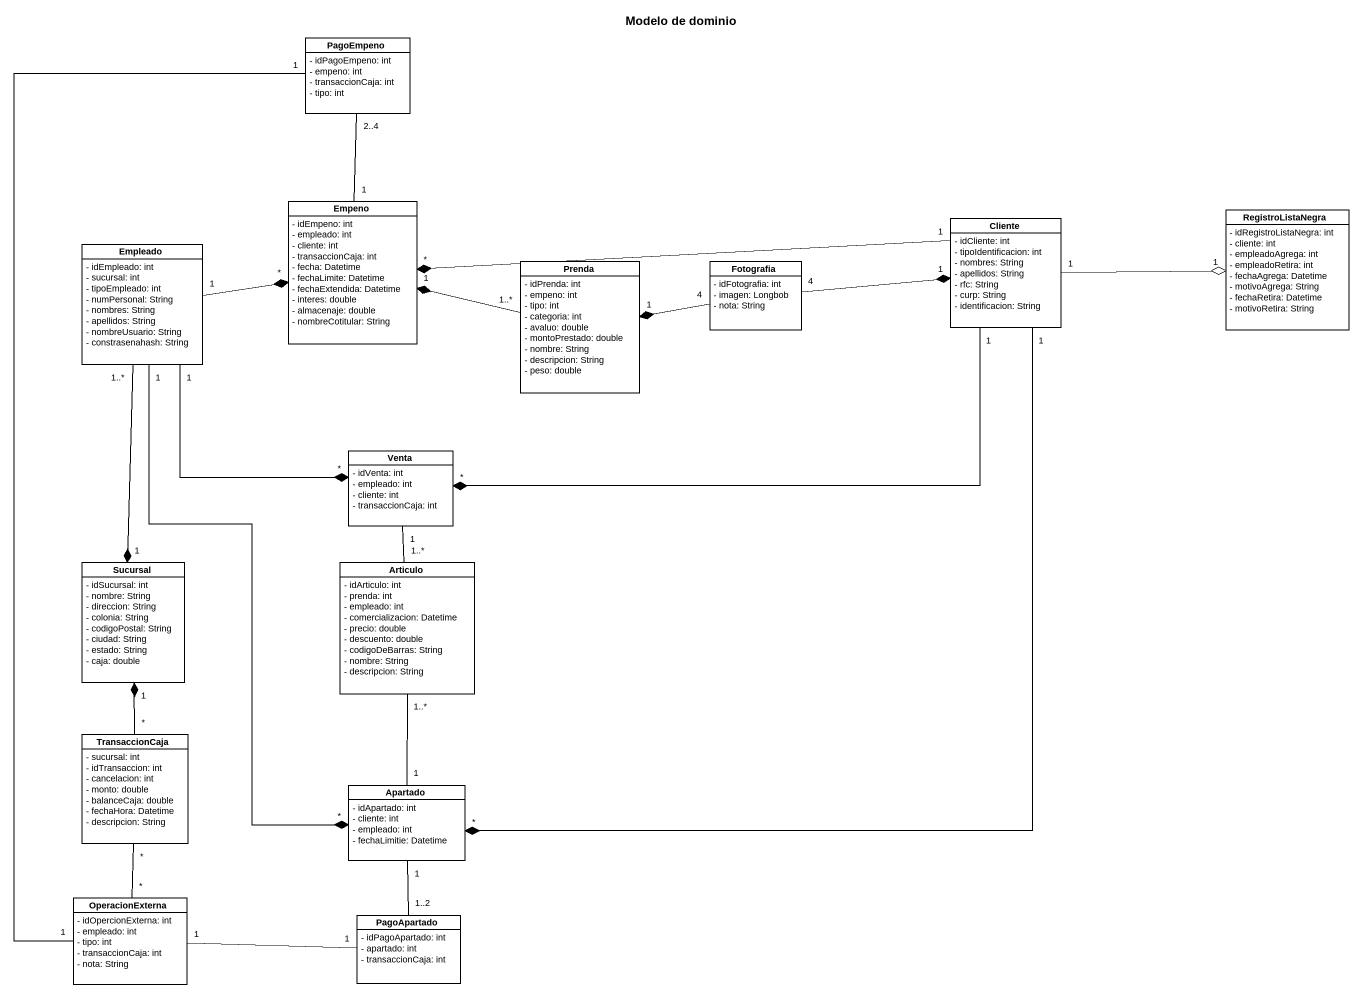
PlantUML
@startuml
title Modelo de dominio
hide circle
hide empty members
skinparam classAttributeIconSize 0
class PagoEmpeno {
  - idPagoEmpeno: int
  - empeno: int
  - transaccionCaja: int
  - tipo: int
}
class Empeno {
  - idEmpeno: int
  - empleado: int
  - cliente: int
  - transaccionCaja: int
  - fecha: Datetime
  - fechaLimite: Datetime
  - fechaExtendida: Datetime
  - interes: double
  - almacenaje: double
  - nombreCotitular: String
}
class Cliente {
  - idCliente: int
  - tipoIdentificacion: int
  - nombres: String
  - apellidos: String
  - rfc: String
  - curp: String
  - identificacion: String
}
class RegistroListaNegra {
  - idRegistroListaNegra: int
  - cliente: int
  - empleadoAgrega: int
  - empleadoRetira: int
  - fechaAgrega: Datetime
  - motivoAgrega: String
  - fechaRetira: Datetime
  - motivoRetira: String
}
class Empleado {
  - idEmpleado: int
  - sucursal: int
  - tipoEmpleado: int
  - numPersonal: String
  - nombres: String
  - apellidos: String
  - nombreUsuario: String
  - constrasenahash: String
}
class Prenda {
  - idPrenda: int
  - empeno: int
  - tipo: int
  - categoria: int
  - avaluo: double
  - montoPrestado: double
  - nombre: String
  - descripcion: String
  - peso: double
}
class Fotografia {
  - idFotografia: int
  - imagen: Longbob
  - nota: String
}
class Venta {
  - idVenta: int
  - empleado: int
  - cliente: int
  - transaccionCaja: int
}
class Sucursal {
  - idSucursal: int
  - nombre: String
  - direccion: String
  - colonia: String
  - codigoPostal: String
  - ciudad: String
  - estado: String
  - caja: double
}
class Articulo {
  - idArticulo: int
  - prenda: int
  - empleado: int
  - comercializacion: Datetime
  - precio: double
  - descuento: double
  - codigoDeBarras: String
  - nombre: String
  - descripcion: String
}
class TransaccionCaja {
  - sucursal: int
  - idTransaccion: int
  - cancelacion: int
  - monto: double
  - balanceCaja: double
  - fechaHora: Datetime
  - descripcion: String
}
class Apartado {
  - idApartado: int
  - cliente: int
  - empleado: int
  - fechaLimitie: Datetime
}
class OperacionExterna {
  - idOpercionExterna: int
  - empleado: int
  - tipo: int
  - transaccionCaja: int
  - nota: String
}
class PagoApartado {
  - idPagoApartado: int
  - apartado: int
  - transaccionCaja: int
}
PagoEmpeno "1" -- "1" OperacionExterna
Empeno "1" -up- "2..4" PagoEmpeno
Cliente "1" -left-* "*" Empeno
Cliente "1" -right-o "1" RegistroListaNegra
Cliente "1" -left-* "*" Venta
Cliente "1" --* "*" Apartado
Empleado "1" -right-* "*" Empeno
Empleado "1" --* "*" Venta
Empleado "1..*" --* "1" Sucursal
Empleado "1" --* "*" Apartado
Prenda "1..*" -left-* "1" Empeno
Fotografia "4" -right-* "1" Cliente
Fotografia "4" -left-* "1" Prenda
Articulo "1..*" -up- "1" Venta
Articulo "1..*" -- "1" Apartado
TransaccionCaja "*" -up-* "1" Sucursal
TransaccionCaja "*" -- "*" OperacionExterna
Apartado "1" -- "1..2" PagoApartado
OperacionExterna "1" -right- "1" PagoApartado
@enduml
